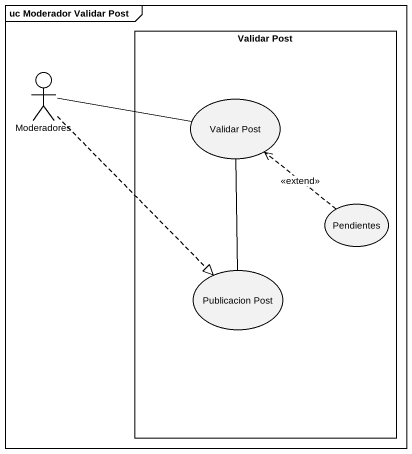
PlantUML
@startuml
mainframe uc Moderador Validar Post
rectangle "Validar Post" as Validar_Post {
  usecase "Validar Post" as Validar_Post_2
  usecase Pendientes
  usecase "Publicacion Post" as Publicacion_Post
}
actor Moderadores
Moderadores -right- Validar_Post_2
Moderadores ..|> Publicacion_Post
Validar_Post_2 -- Publicacion_Post
Pendientes .up.> Validar_Post_2 : <<extend>>
@enduml
